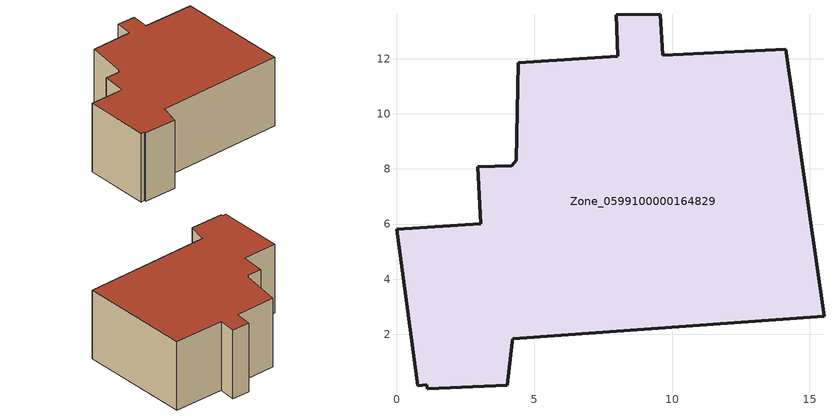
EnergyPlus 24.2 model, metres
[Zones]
Zone_0599100000164829
 floor ground (C_G): 1.12,0.02 1.09,0.17 0.77,0.14 0,5.81 3.05,6.01 2.95,8.08 4.19,8.11 4.35,8.32 4.43,11.86 8.02,12.08 7.98,13.59 9.58,13.62 9.67,12.13 14.12,12.35 15.51,2.66 4.21,1.84 4.21,1.73 4.02,0.16 z0
 wall outside (C_F): 9.58,13.62 7.98,13.59 8.02,12.08 4.43,11.86 4.35,8.32 4.19,8.11 2.95,8.08 3.05,6.01 0,5.81 0.77,0.14 1.09,0.17 1.12,0.02 4.02,0.16 4.21,1.73 4.21,1.84 15.51,2.66 14.12,12.35 9.67,12.13 9.58,13.62 z0:6.63
 roof outside (C_R): 1.09,0.17 1.12,0.02 4.02,0.16 4.21,1.73 4.21,1.84 15.51,2.66 14.12,12.35 9.67,12.13 9.58,13.62 7.98,13.59 8.02,12.08 4.43,11.86 4.35,8.32 4.19,8.11 2.95,8.08 3.05,6.01 0,5.81 0.77,0.14 z6.63
[BUILDING]
Pand.0599100000164829: North Axis=0; Terrain=City; Loads Convergence Tolerance Value=0.04; Temperature Convergence Tolerance Value=0.4; Solar Distribution=FullExterior; Maximum Number of Warmup Days=25; Minimum Number of Warmup Days=1
[Site:Location]
Rotterdam.The.Hague.AP_ZH_NLD Design_Conditions: Latitude=51.96; Longitude=4.45; Time Zone=1; Elevation=-4.5
[SITE:GROUNDTEMPERATURE:BUILDINGSURFACE]
18, 18, 18, 18, 18, 18, 18, 18, 18, 18, 18, 18
[MATERIAL] Thermal Absorptance=0.9; Solar Absorptance=0.7; Visible Absorptance=0.7
Name | Roughness | Thickness | Conductivity | Density | Specific Heat
G.D.1965 | MediumSmooth | 0.15 | 1 | 540 | 1210
F.D.1965 | Rough | 0.3 | 0.857143 | 1920 | 840
R.D.1965 | MediumRough | 0.2 | 0.08 | 1500 | 1000
[CONSTRUCTION]
C_G: G.D.1965
C_F: F.D.1965
C_R: R.D.1965
[ZONE]
Zone_0599100000164829: Type=1; Multiplier=1; Ceiling Height=Autocalculate; Volume=Autocalculate; Floor Area=autocalculate; Part of Total Floor Area=Yes
[ZONEINFILTRATION:DESIGNFLOWRATE]
Infil_Zone_0599100000164829: Zone or ZoneList or Space or SpaceList=Zone_0599100000164829; Schedule=AlwaysOn; Design Flow Rate Calculation Method=Flow/Area; Flow Rate per Floor Area=0.0042; Constant Term Coefficient=1; Temperature Term Coefficient=0; Velocity Term Coefficient=0; Velocity Squared Term Coefficient=0
[HVACTEMPLATE:ZONE:IDEALLOADSAIRSYSTEM]
Zone_0599100000164829: Maximum Heating Supply Air Temperature=50; Minimum Cooling Supply Air Temperature=13; Maximum Heating Supply Air Humidity Ratio=0.0156; Minimum Cooling Supply Air Humidity Ratio=0.0077; Heating Limit=NoLimit; Cooling Limit=NoLimit; Dehumidification Control Type=ConstantSensibleHeatRatio; Cooling Sensible Heat Ratio=0.7; Dehumidification Setpoint=60; Humidification Control Type=None; Humidification Setpoint=30; Outdoor Air Method=None; Outdoor Air Flow Rate per Person=0.00944; Outdoor Air Flow Rate per Zone Floor Area=0; Outdoor Air Flow Rate per Zone=0; Demand Controlled Ventilation Type=None; Outdoor Air Economizer Type=NoEconomizer; Heat Recovery Type=None; Sensible Heat Recovery Effectiveness=0.7; Latent Heat Recovery Effectiveness=0.65
[ZONECONTROL:THERMOSTAT]
ThermostatControl_Zone_0599100000164829: Zone or ZoneList=Zone_0599100000164829; Control Type Schedule=DualSetpointControlType; Control 1=Thermostat_Zone_0599100000164829; Temperature Difference Between Cutout And Setpoint=0
[THERMOSTATSETPOINT:DUALSETPOINT]
Thermostat_Zone_0599100000164829: Heating Setpoint Temperature Schedule=HeatingSetpoint_Zone_0599100000164829; Cooling Setpoint Temperature Schedule=CoolingSetpoint_Zone_0599100000164829
[SCHEDULE:COMPACT]
HeatingSetpoint_Zone_0599100000164829: Through: 12/31, For: AllDays, Until: 24:00, 21
CoolingSetpoint_Zone_0599100000164829: Through: 12/31, For: AllDays, Until: 24:00, 24
DualSetpointControlType: Through: 12/31, For: AllDays, Until: 24:00, 4
AlwaysOn: Through: 12/31, For: AllDays, Until: 24:00, 1
